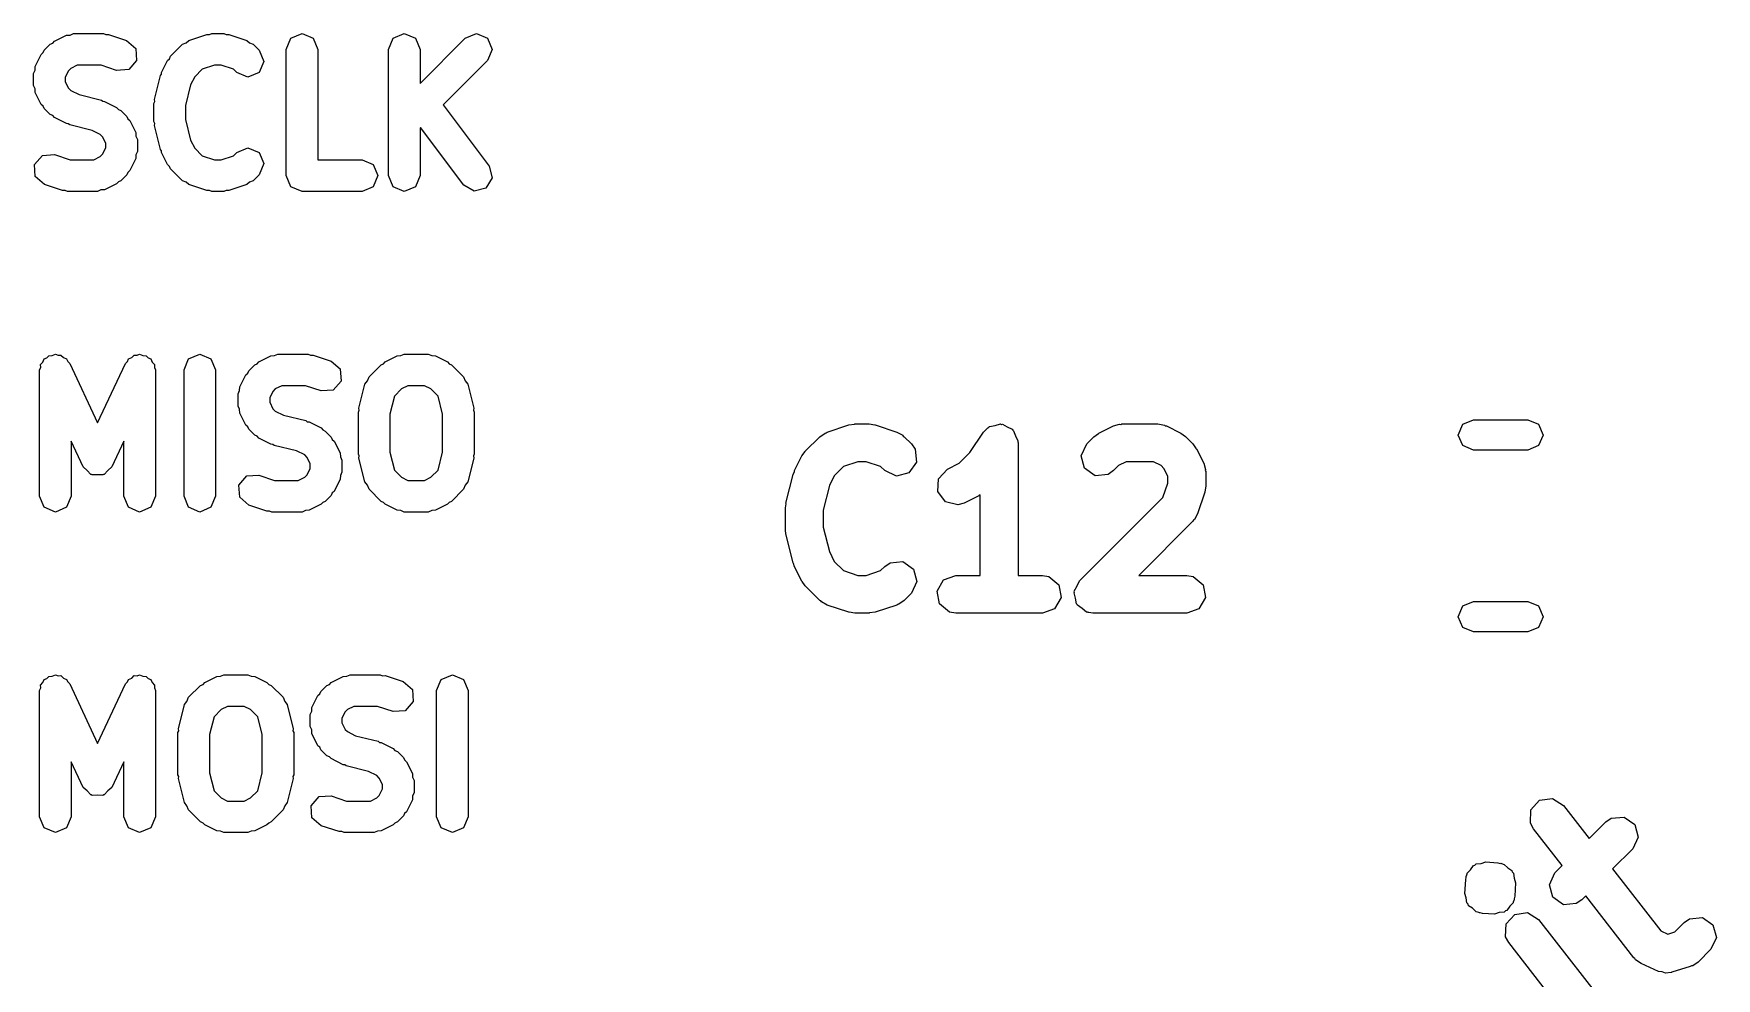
# Model space of a CAD drawing. Extents: x 83.3 to 116.7, y -116.6 to -83.3.
# Drawn here: x 88.6 to 95.26, y -102.77 to -99.03 of the extents above; entities that cross this region are included whole.
import ezdxf

# ---------------------------------------------------------------- set-up
doc = ezdxf.new("R2010")
doc.units = 0
doc.layers.add('BLACK', color=7, linetype='CONTINUOUS')

msp = doc.modelspace()

# ---------------------------------------------------------------- linework, layer by layer
at = {"layer": 'BLACK', "linetype": 'CONTINUOUS'}
for p, q in [((88.6612, -99.0708), (88.6707, -99.0669)), ((88.6707, -99.0669), (88.6774, -99.0591)), ((88.6774, -99.0591), (88.725, -99.0353)), ((88.725, -99.0353), (88.7395, -99.0343)), ((88.7395, -99.0343), (88.753, -99.0287)), ((88.753, -99.0287), (88.872, -99.0287)), ((88.872, -99.0287), (88.8815, -99.0326)), ((88.8815, -99.0326), (88.8918, -99.0319)), ((88.8918, -99.0319), (88.9632, -99.0557)), ((88.9632, -99.0557), (88.9994, -99.087)), ((89.185, -99.0708), (89.1984, -99.0652)), ((89.1984, -99.0652), (89.2094, -99.0557)), ((89.2094, -99.0557), (89.2808, -99.0319)), ((89.2808, -99.0319), (89.2911, -99.0326)), ((89.2911, -99.0326), (89.3006, -99.0287)), ((89.3006, -99.0287), (89.3482, -99.0287)), ((89.3482, -99.0287), (89.3577, -99.0326)), ((89.3577, -99.0326), (89.368, -99.0319)), ((89.368, -99.0319), (89.4394, -99.0557)), ((89.4394, -99.0557), (89.4504, -99.0652)), ((89.4504, -99.0652), (89.4638, -99.0708)), ((89.5952, -99.0912), (89.6135, -99.047)), ((89.6135, -99.047), (89.6577, -99.0287)), ((89.6577, -99.0287), (89.7019, -99.047)), ((89.7019, -99.047), (89.7202, -99.0912)), ((90, -99.0912), (90.0183, -99.047)), ((90.0183, -99.047), (90.0625, -99.0287)), ((90.0625, -99.0287), (90.1067, -99.047)), ((90.1067, -99.047), (90.125, -99.0912)), ((90.125, -99.226), (90.304, -99.047)), ((90.304, -99.047), (90.3482, -99.0287)), ((90.3482, -99.0287), (90.3924, -99.047)), ((90.3924, -99.047), (90.4107, -99.0912)), ((88.6018, -99.1585), (88.6256, -99.1109)), ((88.6256, -99.1109), (88.6334, -99.1041)), ((88.6334, -99.1041), (88.6374, -99.0946)), ((88.6374, -99.0946), (88.6612, -99.0708)), ((89.0027, -99.1348), (88.9714, -99.1709)), ((88.9994, -99.087), (89.0027, -99.1348)), ((89.1018, -99.1823), (89.1256, -99.1347)), ((89.1256, -99.1347), (89.1334, -99.1279)), ((89.1334, -99.1279), (89.1374, -99.1184)), ((89.1374, -99.1184), (89.185, -99.0708)), ((89.4638, -99.0708), (89.4876, -99.0946)), ((89.4876, -99.0946), (89.506, -99.1388)), ((89.5952, -99.5912), (89.5952, -99.0912)), ((89.7202, -99.0912), (89.7202, -99.5287)), ((90, -99.5912), (90, -99.0912)), ((90.125, -99.0912), (90.125, -99.226)), ((90.4107, -99.0912), (90.3924, -99.1354)), ((88.5952, -99.1864), (88.6008, -99.173)), ((88.5952, -99.234), (88.5952, -99.1864)), ((88.6008, -99.173), (88.6018, -99.1585)), ((88.7329, -99.1758), (88.7202, -99.2012)), ((88.7202, -99.2012), (88.7202, -99.2193)), ((88.7424, -99.1664), (88.7329, -99.1758)), ((88.7677, -99.1537), (88.7424, -99.1664)), ((88.8619, -99.1537), (88.7677, -99.1537)), ((88.9237, -99.1743), (88.8619, -99.1537)), ((88.9714, -99.1709), (88.9237, -99.1743)), ((89.0733, -99.2903), (89.0971, -99.1951)), ((89.0971, -99.1951), (89.1013, -99.1894)), ((89.1013, -99.1894), (89.1018, -99.1823)), ((89.2329, -99.1996), (89.2167, -99.2321)), ((89.2629, -99.1696), (89.2329, -99.1996)), ((89.3107, -99.1537), (89.2629, -99.1696)), ((89.3381, -99.1537), (89.3107, -99.1537)), ((89.3859, -99.1696), (89.3381, -99.1537)), ((89.3993, -99.183), (89.3859, -99.1696)), ((89.4435, -99.2013), (89.3993, -99.183)), ((89.4876, -99.183), (89.4435, -99.2013)), ((89.506, -99.1388), (89.4876, -99.183)), ((90.3924, -99.1354), (90.2165, -99.3113)), ((88.6008, -99.2475), (88.5952, -99.234)), ((88.6018, -99.262), (88.6008, -99.2475)), ((88.6256, -99.3096), (88.6018, -99.262)), ((88.7202, -99.2193), (88.7329, -99.2446)), ((88.7329, -99.2446), (88.7424, -99.2541)), ((88.7424, -99.2541), (88.7748, -99.2703)), ((89.2167, -99.2321), (89.1964, -99.3132)), ((88.6334, -99.3164), (88.6256, -99.3096)), ((88.6374, -99.3259), (88.6334, -99.3164)), ((88.6612, -99.3497), (88.6374, -99.3259)), ((88.7748, -99.2703), (88.8634, -99.2925)), ((88.8634, -99.2925), (88.8691, -99.2967)), ((88.8691, -99.2967), (88.8762, -99.2972)), ((88.8762, -99.2972), (88.9238, -99.321)), ((88.9238, -99.321), (88.9305, -99.3288)), ((88.9305, -99.3288), (88.94, -99.3327)), ((88.94, -99.3327), (88.9638, -99.3565)), ((89.0714, -99.3055), (89.0745, -99.2982)), ((89.0714, -99.3769), (89.0714, -99.3055)), ((89.0745, -99.2982), (89.0733, -99.2903)), ((89.1964, -99.3132), (89.1964, -99.3692)), ((90.2165, -99.3113), (90.3982, -99.5537)), ((88.6707, -99.3536), (88.6612, -99.3497)), ((88.6774, -99.3614), (88.6707, -99.3536)), ((88.725, -99.3852), (88.6774, -99.3614)), ((88.7321, -99.3857), (88.725, -99.3852)), ((88.7378, -99.3899), (88.7321, -99.3857)), ((88.8264, -99.4121), (88.7378, -99.3899)), ((88.9638, -99.3565), (88.9678, -99.366)), ((88.9678, -99.366), (88.9755, -99.3728)), ((88.9755, -99.3728), (88.9994, -99.4204)), ((89.0745, -99.3842), (89.0714, -99.3769)), ((89.0733, -99.3921), (89.0745, -99.3842)), ((89.0971, -99.4873), (89.0733, -99.3921)), ((89.1964, -99.3692), (89.2167, -99.4503)), ((90.1272, -99.4006), (90.125, -99.4028)), ((90.2982, -99.6287), (90.1272, -99.4006)), ((88.8588, -99.4283), (88.8264, -99.4121)), ((88.8683, -99.4377), (88.8588, -99.4283)), ((88.881, -99.4631), (88.8683, -99.4377)), ((88.881, -99.4812), (88.881, -99.4631)), ((88.9994, -99.4204), (89.0004, -99.4349)), ((89.0004, -99.4349), (89.006, -99.4483)), ((89.006, -99.4483), (89.006, -99.496)), ((89.2167, -99.4503), (89.2329, -99.4827)), ((90.125, -99.4028), (90.125, -99.5912)), ((88.5984, -99.5476), (88.6298, -99.5115)), ((88.6298, -99.5115), (88.6775, -99.5081)), ((88.6775, -99.5081), (88.7393, -99.5287)), ((88.7393, -99.5287), (88.8335, -99.5287)), ((88.8335, -99.5287), (88.8588, -99.516)), ((88.8588, -99.516), (88.8683, -99.5065)), ((88.8683, -99.5065), (88.881, -99.4812)), ((88.9994, -99.5239), (88.9755, -99.5715)), ((89.0004, -99.5094), (88.9994, -99.5239)), ((89.006, -99.496), (89.0004, -99.5094)), ((89.1013, -99.493), (89.0971, -99.4873)), ((89.1018, -99.5001), (89.1013, -99.493)), ((89.1256, -99.5477), (89.1018, -99.5001)), ((89.2329, -99.4827), (89.2629, -99.5128)), ((89.2629, -99.5128), (89.3107, -99.5287)), ((89.3107, -99.5287), (89.3381, -99.5287)), ((89.3381, -99.5287), (89.3859, -99.5128)), ((89.3859, -99.5128), (89.3993, -99.4994)), ((89.3993, -99.4994), (89.4435, -99.4811)), ((89.4435, -99.4811), (89.4876, -99.4994)), ((89.4876, -99.4994), (89.506, -99.5436)), ((89.7202, -99.5287), (89.8958, -99.5287)), ((89.8958, -99.5287), (89.94, -99.547)), ((88.6018, -99.5953), (88.5984, -99.5476)), ((88.638, -99.6267), (88.6018, -99.5953)), ((88.9638, -99.5878), (88.94, -99.6116)), ((88.9678, -99.5783), (88.9638, -99.5878)), ((88.9755, -99.5715), (88.9678, -99.5783)), ((89.1334, -99.5545), (89.1256, -99.5477)), ((89.1374, -99.564), (89.1334, -99.5545)), ((89.185, -99.6116), (89.1374, -99.564)), ((89.4876, -99.5878), (89.4638, -99.6116)), ((89.506, -99.5436), (89.4876, -99.5878)), ((89.6135, -99.6354), (89.5952, -99.5912)), ((89.94, -99.547), (89.9583, -99.5912)), ((89.9583, -99.5912), (89.94, -99.6354)), ((90.0183, -99.6354), (90, -99.5912)), ((90.125, -99.5912), (90.1067, -99.6354)), ((90.4101, -99.6), (90.3857, -99.6412)), ((90.3982, -99.5537), (90.4101, -99.6)), ((88.7094, -99.6505), (88.638, -99.6267)), ((88.7197, -99.6498), (88.7094, -99.6505)), ((88.7292, -99.6537), (88.7197, -99.6498)), ((88.8482, -99.6537), (88.7292, -99.6537)), ((88.8617, -99.6481), (88.8482, -99.6537)), ((88.8762, -99.6471), (88.8617, -99.6481)), ((88.9238, -99.6233), (88.8762, -99.6471)), ((88.9305, -99.6155), (88.9238, -99.6233)), ((88.94, -99.6116), (88.9305, -99.6155)), ((89.1984, -99.6171), (89.185, -99.6116)), ((89.2094, -99.6267), (89.1984, -99.6171)), ((89.2808, -99.6505), (89.2094, -99.6267)), ((89.2911, -99.6498), (89.2808, -99.6505)), ((89.3006, -99.6537), (89.2911, -99.6498)), ((89.3482, -99.6537), (89.3006, -99.6537)), ((89.3577, -99.6498), (89.3482, -99.6537)), ((89.368, -99.6505), (89.3577, -99.6498)), ((89.4394, -99.6267), (89.368, -99.6505)), ((89.4504, -99.6171), (89.4394, -99.6267)), ((89.4638, -99.6116), (89.4504, -99.6171)), ((89.6577, -99.6537), (89.6135, -99.6354)), ((89.8958, -99.6537), (89.6577, -99.6537)), ((89.94, -99.6354), (89.8958, -99.6537)), ((90.0625, -99.6537), (90.0183, -99.6354)), ((90.1067, -99.6354), (90.0625, -99.6537)), ((90.3394, -99.6531), (90.2982, -99.6287)), ((90.3857, -99.6412), (90.3394, -99.6531)), ((88.6228, -100.34), (88.6321, -100.33)), ((88.6321, -100.33), (88.6374, -100.317)), ((88.6374, -100.317), (88.6476, -100.313)), ((88.6476, -100.313), (88.6551, -100.305)), ((88.6551, -100.305), (88.6688, -100.304)), ((88.6688, -100.304), (88.6815, -100.299)), ((88.6815, -100.299), (88.6918, -100.303)), ((88.6918, -100.303), (88.7029, -100.302)), ((88.7029, -100.302), (88.713, -100.312)), ((88.713, -100.312), (88.7257, -100.317)), ((88.7257, -100.317), (88.73, -100.327)), ((88.73, -100.327), (88.7382, -100.335)), ((88.9582, -100.335), (88.9664, -100.327)), ((88.9664, -100.327), (88.9707, -100.317)), ((88.9707, -100.317), (88.9834, -100.312)), ((88.9834, -100.312), (88.9935, -100.302)), ((88.9935, -100.302), (89.0046, -100.303)), ((89.0046, -100.303), (89.0149, -100.299)), ((89.0149, -100.299), (89.0276, -100.304)), ((89.0276, -100.304), (89.0413, -100.305)), ((89.0413, -100.305), (89.0488, -100.313)), ((89.0488, -100.313), (89.0591, -100.317)), ((89.0591, -100.317), (89.0643, -100.33)), ((89.0643, -100.33), (89.0736, -100.34)), ((89.1905, -100.361), (89.2088, -100.317)), ((89.2088, -100.317), (89.253, -100.299)), ((89.253, -100.299), (89.2972, -100.317)), ((89.2972, -100.317), (89.3155, -100.361)), ((89.4802, -100.337), (89.4869, -100.329)), ((89.4869, -100.329), (89.5345, -100.305)), ((89.5345, -100.305), (89.5491, -100.304)), ((89.5491, -100.304), (89.5625, -100.299)), ((89.5625, -100.299), (89.6815, -100.299)), ((89.6815, -100.299), (89.691, -100.303)), ((89.691, -100.303), (89.7013, -100.302)), ((89.7013, -100.302), (89.7727, -100.326)), ((89.7727, -100.326), (89.8089, -100.357)), ((89.9802, -100.337), (89.9869, -100.329)), ((89.9869, -100.329), (90.0345, -100.305)), ((90.0345, -100.305), (90.0491, -100.304)), ((90.0491, -100.304), (90.0625, -100.299)), ((90.0625, -100.299), (90.1577, -100.299)), ((90.1577, -100.299), (90.1712, -100.304)), ((90.1712, -100.304), (90.1857, -100.305)), ((90.1857, -100.305), (90.2333, -100.329)), ((90.2333, -100.329), (90.24, -100.337)), ((88.619, -100.361), (88.6233, -100.351)), ((88.619, -100.861), (88.619, -100.361)), ((88.6233, -100.351), (88.6228, -100.34)), ((88.7382, -100.335), (88.8482, -100.571)), ((88.8482, -100.571), (88.9582, -100.335)), ((89.0736, -100.34), (89.0731, -100.351)), ((89.0731, -100.351), (89.0774, -100.361)), ((89.0774, -100.361), (89.0774, -100.861)), ((89.1905, -100.861), (89.1905, -100.361)), ((89.3155, -100.361), (89.3155, -100.861)), ((89.4114, -100.428), (89.4352, -100.381)), ((89.4352, -100.381), (89.4429, -100.374)), ((89.4429, -100.374), (89.4469, -100.365)), ((89.4469, -100.365), (89.4707, -100.341)), ((89.4707, -100.341), (89.4802, -100.337)), ((89.8089, -100.357), (89.8123, -100.405)), ((89.9166, -100.404), (89.9231, -100.388)), ((89.9231, -100.388), (89.9707, -100.341)), ((89.9707, -100.341), (89.9802, -100.337)), ((90.24, -100.337), (90.2496, -100.341)), ((90.2496, -100.341), (90.2972, -100.388)), ((90.2972, -100.388), (90.3036, -100.404)), ((89.4048, -100.456), (89.4103, -100.443)), ((89.4048, -100.504), (89.4048, -100.456)), ((89.4103, -100.443), (89.4114, -100.428)), ((89.5424, -100.446), (89.5298, -100.471)), ((89.5519, -100.436), (89.5424, -100.446)), ((89.5773, -100.424), (89.5519, -100.436)), ((89.6714, -100.424), (89.5773, -100.424)), ((89.7332, -100.444), (89.6714, -100.424)), ((89.7809, -100.441), (89.7332, -100.444)), ((89.8123, -100.405), (89.7809, -100.441)), ((89.8828, -100.513), (89.9066, -100.417)), ((89.9066, -100.417), (89.9166, -100.404)), ((90.0237, -100.465), (90.006, -100.536)), ((90.0519, -100.436), (90.0237, -100.465)), ((90.0773, -100.424), (90.0519, -100.436)), ((90.143, -100.424), (90.0773, -100.424)), ((90.1683, -100.436), (90.143, -100.424)), ((90.1965, -100.465), (90.1683, -100.436)), ((90.2143, -100.536), (90.1965, -100.465)), ((90.3036, -100.404), (90.3136, -100.417)), ((90.3136, -100.417), (90.3374, -100.513)), ((89.4103, -100.517), (89.4048, -100.504)), ((89.4114, -100.532), (89.4103, -100.517)), ((89.4352, -100.58), (89.4114, -100.532)), ((89.5298, -100.471), (89.5298, -100.489)), ((89.5298, -100.489), (89.5424, -100.515)), ((89.5424, -100.515), (89.5519, -100.524)), ((89.5519, -100.524), (89.5843, -100.54)), ((89.881, -100.528), (89.884, -100.521)), ((89.881, -100.695), (89.881, -100.528)), ((89.884, -100.521), (89.8828, -100.513)), ((90.3374, -100.513), (90.3363, -100.521)), ((90.3363, -100.521), (90.3393, -100.528)), ((90.3393, -100.528), (90.3393, -100.695)), ((89.4429, -100.586), (89.4352, -100.58)), ((89.4469, -100.596), (89.4429, -100.586)), ((89.4707, -100.62), (89.4469, -100.596)), ((89.5843, -100.54), (89.6729, -100.562)), ((89.6729, -100.562), (89.6786, -100.567)), ((89.6786, -100.567), (89.6857, -100.567)), ((89.6857, -100.567), (89.7333, -100.591)), ((89.7333, -100.591), (89.74, -100.599)), ((89.74, -100.599), (89.7496, -100.603)), ((90.006, -100.536), (90.006, -100.687)), ((90.2143, -100.687), (90.2143, -100.536)), ((91.7369, -100.607), (91.8227, -100.579)), ((91.8227, -100.579), (91.8448, -100.576)), ((91.8448, -100.576), (91.8464, -100.575)), ((91.8464, -100.575), (91.9035, -100.575)), ((91.9035, -100.575), (91.9256, -100.579)), ((91.9256, -100.579), (91.9272, -100.579)), ((91.9272, -100.579), (92.0129, -100.607)), ((92.3554, -100.608), (92.3734, -100.59)), ((92.3734, -100.59), (92.3775, -100.588)), ((92.3775, -100.588), (92.3803, -100.585)), ((92.3803, -100.585), (92.4017, -100.581)), ((92.4017, -100.581), (92.4226, -100.575)), ((92.4226, -100.575), (92.4266, -100.577)), ((92.4266, -100.577), (92.4308, -100.576)), ((92.4308, -100.576), (92.4497, -100.587)), ((92.4497, -100.587), (92.4696, -100.596)), ((92.4696, -100.596), (92.4715, -100.6)), ((92.4715, -100.6), (92.4753, -100.602)), ((92.8128, -100.612), (92.87, -100.583)), ((92.87, -100.583), (92.8949, -100.576)), ((92.8949, -100.576), (92.8993, -100.577)), ((92.8993, -100.577), (92.9035, -100.575)), ((92.9035, -100.575), (93.0464, -100.575)), ((93.0464, -100.575), (93.072, -100.58)), ((93.072, -100.58), (93.0755, -100.582)), ((93.0755, -100.582), (93.0799, -100.583)), ((93.0799, -100.583), (93.1371, -100.612)), ((94.2357, -100.619), (94.2533, -100.576)), ((94.2533, -100.576), (94.2957, -100.559)), ((94.2957, -100.559), (94.5114, -100.559)), ((94.5114, -100.559), (94.5538, -100.576)), ((94.5538, -100.576), (94.5714, -100.619)), ((88.7916, -100.745), (88.744, -100.643)), ((88.744, -100.643), (88.744, -100.861)), ((88.9524, -100.643), (88.9048, -100.745)), ((88.9524, -100.861), (88.9524, -100.643)), ((89.4802, -100.624), (89.4707, -100.62)), ((89.4869, -100.631), (89.4802, -100.624)), ((89.5345, -100.655), (89.4869, -100.631)), ((89.5416, -100.656), (89.5345, -100.655)), ((89.5473, -100.66), (89.5416, -100.656)), ((89.6359, -100.682), (89.5473, -100.66)), ((89.7496, -100.603), (89.7734, -100.627)), ((89.7734, -100.627), (89.7773, -100.636)), ((89.7773, -100.636), (89.7851, -100.643)), ((89.7851, -100.643), (89.8089, -100.69)), ((91.6505, -100.683), (91.7076, -100.626)), ((91.7076, -100.626), (91.729, -100.611)), ((91.729, -100.611), (91.7334, -100.61)), ((91.7334, -100.61), (91.7369, -100.607)), ((92.0129, -100.607), (92.0359, -100.62)), ((92.0359, -100.62), (92.0382, -100.624)), ((92.0382, -100.624), (92.0423, -100.626)), ((92.0423, -100.626), (92.0708, -100.654)), ((92.0708, -100.654), (92.0858, -100.675)), ((92.3024, -100.688), (92.3554, -100.608)), ((92.4753, -100.602), (92.4827, -100.622)), ((92.4827, -100.622), (92.4923, -100.642)), ((92.4923, -100.642), (92.4913, -100.646)), ((92.4913, -100.646), (92.4928, -100.65)), ((92.4928, -100.65), (92.4928, -101.175)), ((92.7431, -100.701), (92.7648, -100.654)), ((92.7648, -100.654), (92.7933, -100.626)), ((92.7933, -100.626), (92.8117, -100.613)), ((92.8117, -100.613), (92.8128, -100.612)), ((93.1371, -100.612), (93.1551, -100.625)), ((93.1551, -100.625), (93.1565, -100.626)), ((93.1565, -100.626), (93.1851, -100.654)), ((93.1851, -100.654), (93.198, -100.673)), ((94.2533, -100.661), (94.2357, -100.619)), ((94.2957, -100.679), (94.2533, -100.661)), ((94.5538, -100.661), (94.5114, -100.679)), ((94.5714, -100.619), (94.5538, -100.661)), ((89.6683, -100.698), (89.6359, -100.682)), ((89.6778, -100.708), (89.6683, -100.698)), ((89.6905, -100.733), (89.6778, -100.708)), ((89.6905, -100.751), (89.6905, -100.733)), ((89.8089, -100.69), (89.8099, -100.705)), ((89.8099, -100.705), (89.8155, -100.718)), ((89.8155, -100.718), (89.8155, -100.766)), ((89.884, -100.702), (89.881, -100.695)), ((89.8828, -100.71), (89.884, -100.702)), ((89.9066, -100.805), (89.8828, -100.71)), ((90.006, -100.687), (90.0237, -100.758)), ((90.1965, -100.758), (90.2143, -100.687)), ((90.3374, -100.71), (90.3136, -100.805)), ((90.3393, -100.695), (90.3363, -100.702)), ((90.3363, -100.702), (90.3374, -100.71)), ((91.6079, -100.759), (91.6364, -100.702)), ((91.6364, -100.702), (91.6498, -100.684)), ((91.6498, -100.684), (91.6505, -100.683)), ((91.8585, -100.725), (91.8012, -100.744)), ((91.8913, -100.725), (91.8585, -100.725)), ((91.9487, -100.744), (91.8913, -100.725)), ((92.0902, -100.727), (92.0608, -100.769)), ((92.0858, -100.675), (92.0902, -100.727)), ((92.2128, -100.754), (92.2591, -100.731)), ((92.2591, -100.731), (92.3024, -100.688)), ((92.7564, -100.75), (92.7431, -100.701)), ((92.9212, -100.725), (92.8908, -100.74)), ((93.0287, -100.725), (92.9212, -100.725)), ((93.0591, -100.74), (93.0287, -100.725)), ((93.198, -100.673), (93.1992, -100.674)), ((93.1992, -100.674), (93.2277, -100.731)), ((93.2277, -100.731), (93.2352, -100.756)), ((94.5114, -100.679), (94.2957, -100.679)), ((88.8073, -100.759), (88.7916, -100.745)), ((88.8218, -100.775), (88.8073, -100.759)), ((88.8247, -100.775), (88.8218, -100.775)), ((88.8269, -100.777), (88.8247, -100.775)), ((88.8482, -100.776), (88.8269, -100.777)), ((88.8696, -100.777), (88.8482, -100.776)), ((88.8717, -100.775), (88.8696, -100.777)), ((88.8746, -100.775), (88.8717, -100.775)), ((88.8891, -100.759), (88.8746, -100.775)), ((88.9048, -100.745), (88.8891, -100.759)), ((89.408, -100.818), (89.4393, -100.781)), ((89.4393, -100.781), (89.487, -100.778)), ((89.487, -100.778), (89.5488, -100.799)), ((89.5488, -100.799), (89.643, -100.799)), ((89.643, -100.799), (89.6683, -100.786)), ((89.6683, -100.786), (89.6778, -100.777)), ((89.6778, -100.777), (89.6905, -100.751)), ((89.8089, -100.794), (89.7851, -100.842)), ((89.8099, -100.779), (89.8089, -100.794)), ((89.8155, -100.766), (89.8099, -100.779)), ((90.0237, -100.758), (90.0519, -100.786)), ((90.0519, -100.786), (90.0773, -100.799)), ((90.0773, -100.799), (90.143, -100.799)), ((90.143, -100.799), (90.1683, -100.786)), ((90.1683, -100.786), (90.1965, -100.758)), ((91.5736, -100.889), (91.6022, -100.775)), ((91.6022, -100.775), (91.6075, -100.763)), ((91.6075, -100.763), (91.6079, -100.759)), ((91.7652, -100.78), (91.7457, -100.819)), ((91.8012, -100.744), (91.7652, -100.78)), ((91.9648, -100.76), (91.9487, -100.744)), ((92.0113, -100.782), (91.9648, -100.76)), ((92.0608, -100.769), (92.0113, -100.782)), ((92.1745, -100.843), (92.1776, -100.792)), ((92.1776, -100.792), (92.2128, -100.754)), ((92.7984, -100.78), (92.7564, -100.75)), ((92.8495, -100.775), (92.7984, -100.78)), ((92.8708, -100.76), (92.8495, -100.775)), ((92.8908, -100.74), (92.8708, -100.76)), ((93.0704, -100.752), (93.0591, -100.74)), ((93.0857, -100.782), (93.0704, -100.752)), ((93.0857, -100.809), (93.0857, -100.782)), ((93.2352, -100.756), (93.2341, -100.76)), ((93.2341, -100.76), (93.2357, -100.764)), ((93.2357, -100.764), (93.2357, -100.821)), ((88.6374, -100.905), (88.619, -100.861)), ((88.744, -100.861), (88.7257, -100.905)), ((88.9707, -100.905), (88.9524, -100.861)), ((89.0774, -100.861), (89.0591, -100.905)), ((89.2088, -100.905), (89.1905, -100.861)), ((89.3155, -100.861), (89.2972, -100.905)), ((89.4114, -100.865), (89.408, -100.818)), ((89.4475, -100.897), (89.4114, -100.865)), ((89.7734, -100.858), (89.7496, -100.882)), ((89.7773, -100.848), (89.7734, -100.858)), ((89.7851, -100.842), (89.7773, -100.848)), ((89.9166, -100.818), (89.9066, -100.805)), ((89.9231, -100.834), (89.9166, -100.818)), ((89.9707, -100.882), (89.9231, -100.834)), ((90.2972, -100.834), (90.2496, -100.882)), ((90.3036, -100.818), (90.2972, -100.834)), ((90.3136, -100.805), (90.3036, -100.818)), ((91.7457, -100.819), (91.7214, -100.916)), ((92.205, -100.884), (92.1745, -100.843)), ((92.3371, -100.86), (92.2799, -100.889)), ((92.3382, -100.859), (92.3371, -100.86)), ((92.3428, -100.856), (92.3382, -100.859)), ((92.3428, -101.175), (92.3428, -100.856)), ((92.7362, -101.197), (93.0665, -100.867)), ((93.0665, -100.867), (93.0857, -100.809)), ((93.2318, -100.845), (93.2032, -100.931)), ((93.2357, -100.821), (93.2318, -100.844)), ((93.2318, -100.844), (93.2318, -100.845)), ((88.6815, -100.924), (88.6374, -100.905)), ((88.7257, -100.905), (88.6815, -100.924)), ((89.0149, -100.924), (88.9707, -100.905)), ((89.0591, -100.905), (89.0149, -100.924)), ((89.253, -100.924), (89.2088, -100.905)), ((89.2972, -100.905), (89.253, -100.924)), ((89.5189, -100.92), (89.4475, -100.897)), ((89.5292, -100.92), (89.5189, -100.92)), ((89.5387, -100.924), (89.5292, -100.92)), ((89.6577, -100.924), (89.5387, -100.924)), ((89.6712, -100.918), (89.6577, -100.924)), ((89.6857, -100.917), (89.6712, -100.918)), ((89.7333, -100.893), (89.6857, -100.917)), ((89.74, -100.886), (89.7333, -100.893)), ((89.7496, -100.882), (89.74, -100.886)), ((89.9802, -100.886), (89.9707, -100.882)), ((89.9869, -100.893), (89.9802, -100.886)), ((90.0345, -100.917), (89.9869, -100.893)), ((90.0491, -100.918), (90.0345, -100.917)), ((90.0625, -100.924), (90.0491, -100.918)), ((90.1577, -100.924), (90.0625, -100.924)), ((90.1712, -100.918), (90.1577, -100.924)), ((90.1857, -100.917), (90.1712, -100.918)), ((90.2333, -100.893), (90.1857, -100.917)), ((90.24, -100.886), (90.2333, -100.893)), ((90.2496, -100.882), (90.24, -100.886)), ((91.5714, -100.907), (91.574, -100.892)), ((91.5714, -100.993), (91.5714, -100.907)), ((91.574, -100.892), (91.5736, -100.889)), ((91.7214, -100.916), (91.7214, -100.984)), ((92.2549, -100.896), (92.205, -100.884)), ((92.2799, -100.889), (92.2549, -100.896)), ((93.2032, -100.931), (93.1908, -100.954)), ((91.5726, -100.996), (91.5714, -100.993)), ((91.5736, -101.011), (91.5726, -100.996)), ((91.7214, -100.984), (91.7457, -101.081)), ((93.1851, -100.96), (92.9703, -101.175)), ((93.187, -100.956), (93.1851, -100.96)), ((93.1908, -100.954), (93.187, -100.956)), ((91.6022, -101.125), (91.5736, -101.011)), ((91.6042, -101.128), (91.6022, -101.125)), ((91.6079, -101.141), (91.6042, -101.128)), ((91.7457, -101.081), (91.7652, -101.12)), ((91.7652, -101.12), (91.8012, -101.156)), ((91.9648, -101.14), (91.9861, -101.125)), ((91.9861, -101.125), (92.0372, -101.12)), ((92.0372, -101.12), (92.0792, -101.15)), ((91.6364, -101.198), (91.6079, -101.141)), ((91.6376, -101.199), (91.6364, -101.198)), ((91.6505, -101.217), (91.6376, -101.199)), ((91.8012, -101.156), (91.8585, -101.175)), ((91.8585, -101.175), (91.8913, -101.175)), ((91.8913, -101.175), (91.9487, -101.156)), ((91.9487, -101.156), (91.9648, -101.14)), ((92.0925, -101.199), (92.0708, -101.246)), ((92.0792, -101.15), (92.0925, -101.199)), ((92.1725, -101.237), (92.1982, -101.193)), ((92.1982, -101.193), (92.2464, -101.175)), ((92.2464, -101.175), (92.3428, -101.175)), ((92.4928, -101.175), (92.5892, -101.175)), ((92.5892, -101.175), (92.6149, -101.18)), ((92.6149, -101.18), (92.6542, -101.213)), ((92.7267, -101.217), (92.7362, -101.197)), ((92.9703, -101.175), (93.1607, -101.175)), ((93.1607, -101.175), (93.1863, -101.18)), ((93.1863, -101.18), (93.2256, -101.213)), ((91.7076, -101.275), (91.6505, -101.217)), ((92.0708, -101.246), (92.0423, -101.275)), ((92.1814, -101.288), (92.1725, -101.237)), ((92.6631, -101.263), (92.6374, -101.307)), ((92.6542, -101.213), (92.6631, -101.263)), ((92.7145, -101.244), (92.716, -101.24)), ((92.7204, -101.265), (92.7145, -101.244)), ((92.7154, -101.237), (92.7267, -101.217)), ((92.716, -101.24), (92.7154, -101.237)), ((92.7243, -101.288), (92.7204, -101.265)), ((93.2345, -101.263), (93.2089, -101.307)), ((93.2256, -101.213), (93.2345, -101.263)), ((91.7117, -101.276), (91.7076, -101.275)), ((91.714, -101.28), (91.7117, -101.276)), ((91.7369, -101.293), (91.714, -101.28)), ((91.8227, -101.321), (91.7369, -101.293)), ((91.8243, -101.321), (91.8227, -101.321)), ((91.8464, -101.325), (91.8243, -101.321)), ((91.9035, -101.325), (91.8464, -101.325)), ((91.9051, -101.324), (91.9035, -101.325)), ((91.9272, -101.321), (91.9051, -101.324)), ((92.0129, -101.293), (91.9272, -101.321)), ((92.0165, -101.29), (92.0129, -101.293)), ((92.0209, -101.289), (92.0165, -101.29)), ((92.0423, -101.275), (92.0209, -101.289)), ((92.2207, -101.321), (92.1814, -101.288)), ((92.2464, -101.325), (92.2207, -101.321)), ((92.5892, -101.325), (92.2464, -101.325)), ((92.6374, -101.307), (92.5892, -101.325)), ((92.7269, -101.29), (92.7243, -101.288)), ((92.7278, -101.293), (92.7269, -101.29)), ((92.7463, -101.306), (92.7278, -101.293)), ((92.7636, -101.321), (92.7463, -101.306)), ((92.7682, -101.321), (92.7636, -101.321)), ((92.7698, -101.322), (92.7682, -101.321)), ((92.7731, -101.322), (92.7698, -101.322)), ((92.7892, -101.325), (92.7731, -101.322)), ((93.1607, -101.325), (92.7892, -101.325)), ((93.2089, -101.307), (93.1607, -101.325)), ((94.2357, -101.339), (94.2533, -101.296)), ((94.2533, -101.296), (94.2957, -101.279)), ((94.2957, -101.279), (94.5114, -101.279)), ((94.5114, -101.279), (94.5538, -101.296)), ((94.5538, -101.296), (94.5714, -101.339)), ((94.2533, -101.381), (94.2357, -101.339)), ((94.2957, -101.399), (94.2533, -101.381)), ((94.5114, -101.399), (94.2957, -101.399)), ((94.5538, -101.381), (94.5114, -101.399)), ((94.5714, -101.339), (94.5538, -101.381)), ((88.6228, -101.61), (88.6321, -101.6)), ((88.6321, -101.6), (88.6374, -101.587)), ((88.6374, -101.587), (88.6476, -101.583)), ((88.6476, -101.583), (88.6551, -101.575)), ((88.6551, -101.575), (88.6688, -101.574)), ((88.6688, -101.574), (88.6815, -101.569)), ((88.6815, -101.569), (88.6918, -101.573)), ((88.6918, -101.573), (88.7029, -101.572)), ((88.7029, -101.572), (88.713, -101.582)), ((88.713, -101.582), (88.7257, -101.587)), ((88.7257, -101.587), (88.73, -101.597)), ((88.73, -101.597), (88.7382, -101.605)), ((88.9582, -101.605), (88.9664, -101.597)), ((88.9664, -101.597), (88.9707, -101.587)), ((88.9707, -101.587), (88.9834, -101.582)), ((88.9834, -101.582), (88.9935, -101.572)), ((88.9935, -101.572), (89.0046, -101.573)), ((89.0046, -101.573), (89.0149, -101.569)), ((89.0149, -101.569), (89.0276, -101.574)), ((89.0276, -101.574), (89.0413, -101.575)), ((89.0413, -101.575), (89.0488, -101.583)), ((89.0488, -101.583), (89.0591, -101.587)), ((89.0591, -101.587), (89.0643, -101.6)), ((89.0643, -101.6), (89.0736, -101.61)), ((89.2659, -101.607), (89.2726, -101.599)), ((89.2726, -101.599), (89.3203, -101.575)), ((89.3203, -101.575), (89.3348, -101.574)), ((89.3348, -101.574), (89.3482, -101.569)), ((89.3482, -101.569), (89.4435, -101.569)), ((89.4435, -101.569), (89.4569, -101.574)), ((89.4569, -101.574), (89.4714, -101.575)), ((89.4714, -101.575), (89.519, -101.599)), ((89.519, -101.599), (89.5258, -101.607)), ((89.7659, -101.607), (89.7726, -101.599)), ((89.7726, -101.599), (89.8203, -101.575)), ((89.8203, -101.575), (89.8348, -101.574)), ((89.8348, -101.574), (89.8482, -101.569)), ((89.8482, -101.569), (89.9673, -101.569)), ((89.9673, -101.569), (89.9768, -101.573)), ((89.9768, -101.573), (89.987, -101.572)), ((89.987, -101.572), (90.0585, -101.596)), ((90.0585, -101.596), (90.0946, -101.627)), ((90.1905, -101.631), (90.2088, -101.587)), ((90.2088, -101.587), (90.253, -101.569)), ((90.253, -101.569), (90.2972, -101.587)), ((90.2972, -101.587), (90.3155, -101.631)), ((88.619, -101.631), (88.6233, -101.621)), ((88.619, -102.131), (88.619, -101.631)), ((88.6233, -101.621), (88.6228, -101.61)), ((88.7382, -101.605), (88.8482, -101.841)), ((88.8482, -101.841), (88.9582, -101.605)), ((89.0736, -101.61), (89.0731, -101.621)), ((89.0731, -101.621), (89.0774, -101.631)), ((89.0774, -101.631), (89.0774, -102.131)), ((89.2023, -101.674), (89.2088, -101.658)), ((89.2088, -101.658), (89.2564, -101.611)), ((89.2564, -101.611), (89.2659, -101.607)), ((89.5258, -101.607), (89.5353, -101.611)), ((89.5353, -101.611), (89.5829, -101.658)), ((89.5829, -101.658), (89.5893, -101.674)), ((89.6971, -101.698), (89.7209, -101.651)), ((89.7209, -101.651), (89.7287, -101.644)), ((89.7287, -101.644), (89.7326, -101.635)), ((89.7326, -101.635), (89.7564, -101.611)), ((89.7564, -101.611), (89.7659, -101.607)), ((90.0946, -101.627), (90.098, -101.675)), ((90.1905, -102.131), (90.1905, -101.631)), ((90.3155, -101.631), (90.3155, -102.131)), ((89.1685, -101.783), (89.1923, -101.687)), ((89.1923, -101.687), (89.2023, -101.674)), ((89.3376, -101.706), (89.3094, -101.735)), ((89.363, -101.694), (89.3376, -101.706)), ((89.4287, -101.694), (89.363, -101.694)), ((89.454, -101.706), (89.4287, -101.694)), ((89.4823, -101.735), (89.454, -101.706)), ((89.5893, -101.674), (89.5993, -101.687)), ((89.5993, -101.687), (89.6231, -101.783)), ((89.6905, -101.726), (89.696, -101.713)), ((89.6905, -101.774), (89.6905, -101.726)), ((89.696, -101.713), (89.6971, -101.698)), ((89.8282, -101.716), (89.8155, -101.741)), ((89.8376, -101.706), (89.8282, -101.716)), ((89.863, -101.694), (89.8376, -101.706)), ((89.9571, -101.694), (89.863, -101.694)), ((90.0189, -101.714), (89.9571, -101.694)), ((90.0666, -101.711), (90.0189, -101.714)), ((90.098, -101.675), (90.0666, -101.711)), ((89.1667, -101.798), (89.1697, -101.791)), ((89.1667, -101.965), (89.1667, -101.798)), ((89.1697, -101.791), (89.1685, -101.783)), ((89.3094, -101.735), (89.2917, -101.806)), ((89.5, -101.806), (89.4823, -101.735)), ((89.6231, -101.783), (89.622, -101.791)), ((89.622, -101.791), (89.625, -101.798)), ((89.625, -101.798), (89.625, -101.965)), ((89.696, -101.787), (89.6905, -101.774)), ((89.6971, -101.802), (89.696, -101.787)), ((89.8155, -101.741), (89.8155, -101.759)), ((89.8155, -101.759), (89.8282, -101.785)), ((89.8282, -101.785), (89.8376, -101.794)), ((89.8376, -101.794), (89.87, -101.81)), ((89.2917, -101.806), (89.2917, -101.957)), ((89.5, -101.957), (89.5, -101.806)), ((89.7209, -101.85), (89.6971, -101.802)), ((89.7287, -101.856), (89.7209, -101.85)), ((89.7326, -101.866), (89.7287, -101.856)), ((89.7564, -101.89), (89.7326, -101.866)), ((89.87, -101.81), (89.9586, -101.832)), ((89.9586, -101.832), (89.9643, -101.837)), ((89.9643, -101.837), (89.9714, -101.837)), ((89.9714, -101.837), (90.019, -101.861)), ((90.019, -101.861), (90.0258, -101.869)), ((88.7916, -102.015), (88.744, -101.913)), ((88.744, -101.913), (88.744, -102.131)), ((88.9524, -101.913), (88.9048, -102.015)), ((88.9524, -102.131), (88.9524, -101.913)), ((89.7659, -101.894), (89.7564, -101.89)), ((89.7726, -101.901), (89.7659, -101.894)), ((89.8203, -101.925), (89.7726, -101.901)), ((89.8273, -101.926), (89.8203, -101.925)), ((89.8331, -101.93), (89.8273, -101.926)), ((89.9216, -101.952), (89.8331, -101.93)), ((90.0258, -101.869), (90.0353, -101.873)), ((90.0353, -101.873), (90.0591, -101.897)), ((90.0591, -101.897), (90.063, -101.906)), ((90.063, -101.906), (90.0708, -101.913)), ((90.0708, -101.913), (90.0946, -101.96)), ((89.1697, -101.972), (89.1667, -101.965)), ((89.1685, -101.98), (89.1697, -101.972)), ((89.1923, -102.075), (89.1685, -101.98)), ((89.2917, -101.957), (89.3094, -102.028)), ((89.4823, -102.028), (89.5, -101.957)), ((89.6231, -101.98), (89.5993, -102.075)), ((89.625, -101.965), (89.622, -101.972)), ((89.622, -101.972), (89.6231, -101.98)), ((89.954, -101.968), (89.9216, -101.952)), ((89.9635, -101.978), (89.954, -101.968)), ((89.9762, -102.003), (89.9635, -101.978)), ((90.0946, -101.96), (90.0956, -101.975)), ((90.0956, -101.975), (90.1012, -101.988)), ((90.1012, -101.988), (90.1012, -102.036)), ((88.8073, -102.029), (88.7916, -102.015)), ((88.8218, -102.045), (88.8073, -102.029)), ((88.8247, -102.045), (88.8218, -102.045)), ((88.8269, -102.047), (88.8247, -102.045)), ((88.8482, -102.046), (88.8269, -102.047)), ((88.8696, -102.047), (88.8482, -102.046)), ((88.8717, -102.045), (88.8696, -102.047)), ((88.8746, -102.045), (88.8717, -102.045)), ((88.8891, -102.029), (88.8746, -102.045)), ((88.9048, -102.015), (88.8891, -102.029)), ((89.3094, -102.028), (89.3376, -102.056)), ((89.3376, -102.056), (89.363, -102.069)), ((89.4287, -102.069), (89.454, -102.056)), ((89.454, -102.056), (89.4823, -102.028)), ((89.6937, -102.088), (89.725, -102.051)), ((89.725, -102.051), (89.7727, -102.048)), ((89.7727, -102.048), (89.8345, -102.069)), ((89.9287, -102.069), (89.954, -102.056)), ((89.954, -102.056), (89.9635, -102.047)), ((89.9635, -102.047), (89.9762, -102.021)), ((89.9762, -102.021), (89.9762, -102.003)), ((90.0946, -102.064), (90.0708, -102.112)), ((90.0956, -102.049), (90.0946, -102.064)), ((90.1012, -102.036), (90.0956, -102.049)), ((94.523, -102.104), (94.5574, -102.066)), ((94.5574, -102.066), (94.6082, -102.059)), ((94.6082, -102.059), (94.6517, -102.087)), ((88.6374, -102.175), (88.619, -102.131)), ((88.744, -102.131), (88.7257, -102.175)), ((88.9707, -102.175), (88.9524, -102.131)), ((89.0774, -102.131), (89.0591, -102.175)), ((89.2023, -102.088), (89.1923, -102.075)), ((89.2088, -102.104), (89.2023, -102.088)), ((89.2564, -102.152), (89.2088, -102.104)), ((89.363, -102.069), (89.4287, -102.069)), ((89.5829, -102.104), (89.5353, -102.152)), ((89.5893, -102.088), (89.5829, -102.104)), ((89.5993, -102.075), (89.5893, -102.088)), ((89.6971, -102.135), (89.6937, -102.088)), ((89.8345, -102.069), (89.9287, -102.069)), ((90.0591, -102.128), (90.0353, -102.152)), ((90.063, -102.118), (90.0591, -102.128)), ((90.0708, -102.112), (90.063, -102.118)), ((90.2088, -102.175), (90.1905, -102.131)), ((90.3155, -102.131), (90.2972, -102.175)), ((94.5211, -102.156), (94.523, -102.104)), ((94.6517, -102.087), (94.7542, -102.218)), ((94.8417, -102.137), (94.8928, -102.133)), ((94.8928, -102.133), (94.9348, -102.162)), ((88.6815, -102.194), (88.6374, -102.175)), ((88.7257, -102.175), (88.6815, -102.194)), ((89.0149, -102.194), (88.9707, -102.175)), ((89.0591, -102.175), (89.0149, -102.194)), ((89.2659, -102.156), (89.2564, -102.152)), ((89.2726, -102.163), (89.2659, -102.156)), ((89.3203, -102.187), (89.2726, -102.163)), ((89.3348, -102.188), (89.3203, -102.187)), ((89.3482, -102.194), (89.3348, -102.188)), ((89.4435, -102.194), (89.3482, -102.194)), ((89.4569, -102.188), (89.4435, -102.194)), ((89.4714, -102.187), (89.4569, -102.188)), ((89.519, -102.163), (89.4714, -102.187)), ((89.5258, -102.156), (89.519, -102.163)), ((89.5353, -102.152), (89.5258, -102.156)), ((89.7332, -102.167), (89.6971, -102.135)), ((89.8046, -102.19), (89.7332, -102.167)), ((89.8149, -102.19), (89.8046, -102.19)), ((89.8244, -102.194), (89.8149, -102.19)), ((89.9435, -102.194), (89.8244, -102.194)), ((89.9569, -102.188), (89.9435, -102.194)), ((89.9714, -102.187), (89.9569, -102.188)), ((90.019, -102.163), (89.9714, -102.187)), ((90.0258, -102.156), (90.019, -102.163)), ((90.0353, -102.152), (90.0258, -102.156)), ((90.253, -102.194), (90.2088, -102.175)), ((90.2972, -102.175), (90.253, -102.194)), ((94.5332, -102.179), (94.5211, -102.156)), ((94.6473, -102.325), (94.5332, -102.179)), ((94.7542, -102.218), (94.8204, -102.152)), ((94.8204, -102.152), (94.8417, -102.137)), ((94.9348, -102.162), (94.9481, -102.212)), ((94.9264, -102.258), (94.847, -102.338)), ((94.9481, -102.212), (94.9264, -102.258)), ((94.2846, -102.341), (94.2956, -102.325)), ((94.2956, -102.325), (94.3011, -102.323)), ((94.3011, -102.323), (94.3048, -102.319)), ((94.3048, -102.319), (94.3057, -102.319)), ((94.3057, -102.319), (94.3063, -102.318)), ((94.3063, -102.318), (94.3259, -102.316)), ((94.3259, -102.316), (94.3449, -102.31)), ((94.3449, -102.31), (94.3923, -102.314)), ((94.3923, -102.314), (94.4014, -102.316)), ((94.4014, -102.316), (94.4046, -102.315)), ((94.4046, -102.315), (94.4074, -102.317)), ((94.4074, -102.317), (94.4175, -102.32)), ((94.4175, -102.32), (94.4314, -102.333)), ((94.6183, -102.354), (94.6473, -102.325)), ((94.2619, -102.435), (94.265, -102.381)), ((94.265, -102.381), (94.2674, -102.371)), ((94.2671, -102.367), (94.2689, -102.365)), ((94.2674, -102.371), (94.2671, -102.367)), ((94.2689, -102.365), (94.2704, -102.358)), ((94.2704, -102.358), (94.2704, -102.357)), ((94.2704, -102.357), (94.2708, -102.357)), ((94.2708, -102.357), (94.2711, -102.355)), ((94.2711, -102.355), (94.2846, -102.341)), ((94.4314, -102.333), (94.4474, -102.344)), ((94.4474, -102.344), (94.4495, -102.35)), ((94.4495, -102.35), (94.4546, -102.355)), ((94.4546, -102.355), (94.4566, -102.374)), ((94.4566, -102.374), (94.4621, -102.393)), ((94.4621, -102.393), (94.459, -102.446)), ((94.5967, -102.401), (94.6183, -102.354)), ((94.847, -102.338), (95.0381, -102.583)), ((94.2674, -102.453), (94.2619, -102.435)), ((94.2695, -102.472), (94.2674, -102.453)), ((94.4551, -102.463), (94.4536, -102.469)), ((94.4569, -102.46), (94.4551, -102.463)), ((94.459, -102.446), (94.4566, -102.457)), ((94.4566, -102.457), (94.4569, -102.46)), ((94.6099, -102.45), (94.5967, -102.401)), ((94.652, -102.48), (94.6099, -102.45)), ((94.7244, -102.46), (94.7031, -102.475)), ((94.7401, -102.445), (94.7244, -102.46)), ((94.931, -102.69), (94.7401, -102.445)), ((94.2745, -102.477), (94.2695, -102.472)), ((94.2766, -102.484), (94.2745, -102.477)), ((94.2926, -102.494), (94.2766, -102.484)), ((94.3065, -102.508), (94.2926, -102.494)), ((94.3166, -102.51), (94.3065, -102.508)), ((94.3194, -102.512), (94.3166, -102.51)), ((94.3227, -102.512), (94.3194, -102.512)), ((94.3318, -102.514), (94.3227, -102.512)), ((94.3791, -102.517), (94.3318, -102.514)), ((94.3981, -102.511), (94.3791, -102.517)), ((94.4177, -102.509), (94.3981, -102.511)), ((94.4183, -102.508), (94.4177, -102.509)), ((94.4192, -102.508), (94.4183, -102.508)), ((94.423, -102.504), (94.4192, -102.508)), ((94.4284, -102.503), (94.423, -102.504)), ((94.4251, -102.556), (94.4595, -102.518)), ((94.4394, -102.486), (94.4284, -102.503)), ((94.453, -102.472), (94.4394, -102.486)), ((94.4532, -102.471), (94.453, -102.472)), ((94.4536, -102.47), (94.4532, -102.471)), ((94.4536, -102.469), (94.4536, -102.47)), ((94.4595, -102.518), (94.5103, -102.511)), ((94.5103, -102.511), (94.5538, -102.538)), ((94.7031, -102.475), (94.652, -102.48)), ((95.1511, -102.535), (95.2022, -102.531)), ((95.2022, -102.531), (95.2442, -102.56)), ((94.4232, -102.607), (94.4251, -102.556)), ((94.5538, -102.538), (94.8632, -102.936)), ((95.0381, -102.583), (95.0649, -102.596)), ((95.0649, -102.596), (95.0925, -102.587)), ((95.0925, -102.587), (95.1297, -102.55)), ((95.1297, -102.55), (95.1511, -102.535)), ((95.2442, -102.56), (95.2575, -102.61)), ((94.4354, -102.63), (94.4232, -102.607)), ((94.7447, -103.028), (94.4354, -102.63)), ((95.2358, -102.656), (95.1853, -102.707)), ((95.2575, -102.61), (95.2358, -102.656)), ((94.9354, -102.693), (94.931, -102.69)), ((94.9377, -102.698), (94.9354, -102.693)), ((94.9592, -102.712), (94.9377, -102.698)), ((95.0286, -102.744), (94.9592, -102.712)), ((95.1541, -102.725), (95.0815, -102.747)), ((95.1585, -102.722), (95.1541, -102.725)), ((95.1639, -102.722), (95.1585, -102.722)), ((95.1853, -102.707), (95.1639, -102.722)), ((95.0427, -102.745), (95.0286, -102.744)), ((95.0556, -102.751), (95.0427, -102.745)), ((95.0783, -102.748), (95.0556, -102.751)), ((95.0798, -102.748), (95.0783, -102.748)), ((95.0803, -102.748), (95.0798, -102.748)), ((95.0815, -102.747), (95.0803, -102.748))]:
    msp.add_line(p, q, dxfattribs=at)

doc.saveas('drawing.dxf')
